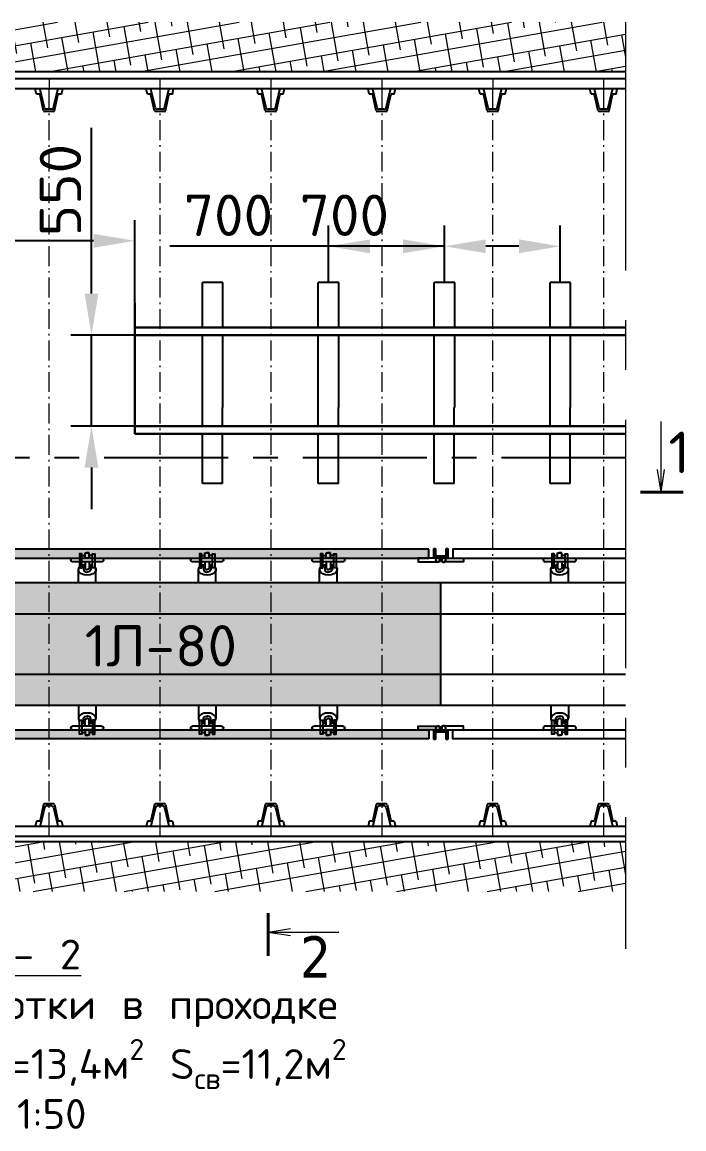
# Model space of a CAD drawing. Header units: millimetres. Extents: x 1757 to 4342, y -1901 to 53.
# Drawn here: x 4016.4 to 4056.4, y -1747.6 to -1680.8 of the extents above; entities that cross this region are included whole.
import ezdxf

# ---------------------------------------------------------------- set-up
doc = ezdxf.new("R2010")
doc.units = ezdxf.units.MM
doc.header["$LTSCALE"] = 0.1
for name, pattern in [('ACAD_ISO10W100', [18, 12, -3, 0, -3]), ('CENTERX2', [4, 2.5, -0.5, 0.5, -0.5]), ('осевая', [2, 1.25, -0.25, 0.25, -0.25])]:
    doc.linetypes.add(name, pattern=pattern)
doc.styles.get("Standard").update_dxf_attribs({"font": 'txt.shx'})
doc.dimstyles.new('ISO-25', dxfattribs={"dimtxt": 2.5, "dimasz": 2.5, "dimexe": 1.25, "dimexo": 0, "dimtad": 1, "dimdec": 0, "dimtxsty": 'Standard', "dimcen": 2.5, "dimadec": 0, "dimazin": 0, "dimtfac": 1, "dimtdec": 0, "dimtmove": 0, "dimatfit": 3, "dimfxl": 1, "dimarcsym": 0})
pattern_1 = [(10, (75025.3173, 68222.2808), (0.165399889, -0.938029385), []), (280, (75025.3173, 68222.2808), (-0.607229606, -2.041458659), [2.38125, -1.42875])]

# ---------------------------------------------------------------- blocks, each defined once
blk = doc.blocks.new('*D636')
at = {"color": 0, "lineweight": -2}
for p, q in [((4041.942, -1696.484), (4041.942, -1693.051)), ((4048.941, -1696.484), (4048.941, -1693.051)), ((4041.942, -1694.301), (4032.358, -1694.301)), ((4046.441, -1694.301), (4044.442, -1694.301))]:
    blk.add_line(p, q, dxfattribs=at)
at = {"color": 0, "lineweight": 15}
for points in [[(4044.442, -1693.884), (4044.442, -1694.717), (4041.942, -1694.301)], [(4046.441, -1693.884), (4046.441, -1694.717), (4048.941, -1694.301)]]:
    blk.add_solid(points, dxfattribs=at)
at = {"layer": 'Defpoints', "color": 0, "lineweight": 15}
for p in [(4041.942, -1694.301), (4041.942, -1696.484), (4048.941, -1696.484)]:
    blk.add_point(p, dxfattribs=at)
at = {"color": 0, "lineweight": 0, "insert": (4035.9, -1692.426), "char_height": 2.5, "attachment_point": 5}
blk.add_mtext('700', dxfattribs=at)
blk = doc.blocks.new('*D637')
at = {"color": 0, "lineweight": -2}
for p, q in [((4034.942, -1696.484), (4034.942, -1693.051)), ((4041.942, -1696.484), (4041.942, -1693.051)), ((4034.942, -1694.301), (4025.359, -1694.301)), ((4039.442, -1694.301), (4037.442, -1694.301))]:
    blk.add_line(p, q, dxfattribs=at)
at = {"color": 0, "lineweight": 15}
for points in [[(4037.442, -1693.884), (4037.442, -1694.717), (4034.942, -1694.301)], [(4039.442, -1693.884), (4039.442, -1694.717), (4041.942, -1694.301)]]:
    blk.add_solid(points, dxfattribs=at)
at = {"layer": 'Defpoints', "color": 0, "lineweight": 15}
for p in [(4034.942, -1694.301), (4034.942, -1696.484), (4041.942, -1696.484)]:
    blk.add_point(p, dxfattribs=at)
at = {"color": 0, "lineweight": 0, "insert": (4028.9, -1692.426), "char_height": 2.5, "attachment_point": 5}
blk.add_mtext('700', dxfattribs=at)
blk = doc.blocks.new('*D638')
at = {"color": 0, "lineweight": -2}
for p, q in [((4020.623, -1697.157), (4020.623, -1687.157)), ((4023.252, -1699.657), (4019.373, -1699.657)), ((4020.623, -1705.161), (4020.623, -1699.657)), ((4023.252, -1705.161), (4019.373, -1705.161)), ((4020.623, -1707.661), (4020.623, -1710.161))]:
    blk.add_line(p, q, dxfattribs=at)
at = {"color": 0, "lineweight": 15}
for points in [[(4020.207, -1697.157), (4021.04, -1697.157), (4020.623, -1699.657)], [(4020.207, -1707.661), (4021.04, -1707.661), (4020.623, -1705.161)]]:
    blk.add_solid(points, dxfattribs=at)
at = {"layer": 'Defpoints', "color": 0, "lineweight": 15}
for p in [(4020.623, -1699.657), (4023.252, -1699.657), (4023.252, -1705.161)]:
    blk.add_point(p, dxfattribs=at)
at = {"color": 0, "lineweight": 0, "insert": (4018.748, -1690.907), "char_height": 2.5, "attachment_point": 5, "rotation": 90}
blk.add_mtext('550', dxfattribs=at)
blk = doc.blocks.new('*D639')
at = {"color": 0, "lineweight": -2}
for p, q in [((3959.104, -1692.6), (3959.104, -1695.219)), ((4023.252, -1697.719), (4023.252, -1692.719)), ((4020.752, -1693.969), (3961.604, -1693.969))]:
    blk.add_line(p, q, dxfattribs=at)
at = {"color": 0, "lineweight": 15}
for points in [[(3961.604, -1693.552), (3961.604, -1694.386), (3959.104, -1693.969)], [(4020.752, -1693.552), (4020.752, -1694.386), (4023.252, -1693.969)]]:
    blk.add_solid(points, dxfattribs=at)
at = {"layer": 'Defpoints', "color": 0, "lineweight": 15}
for p in [(3959.104, -1692.6), (3959.104, -1693.969), (4023.252, -1697.719)]:
    blk.add_point(p, dxfattribs=at)
at = {"color": 0, "lineweight": 0, "insert": (3991.178, -1691.886), "char_height": 2.5, "attachment_point": 5}
blk.add_mtext('не более 30,0 м', dxfattribs=at)
blk = doc.blocks.new('Ж.С. Л-80')
at = {"linetype": 'ByBlock', "lineweight": 15}
for color, points in [(254, [(105.5, -801.1), (2815.2, -801.1), (2815.2, -854.8), (105.5, -854.8)]), (253, [(33.4, -1003), (2887.3, -1003), (2887.3, -1742.7), (33.4, -1742.7)]), (254, [(105.5, -1944.6), (2815.2, -1944.6), (2815.2, -1890.9), (105.5, -1890.9)])]:
    blk.add_hatch(color=color, dxfattribs=at).paths.add_polyline_path(points)
for p, q in [((679.6, -839), (699.2, -839)), ((680, -854.8), (729.5, -854.8)), ((744.8, -854.8), (695.3, -854.8)), ((699.4, -822.2), (717.9, -822.7)), ((699.4, -855.5), (699.4, -822.2)), ((725.4, -822.2), (706.9, -822.7)), ((725.4, -855.5), (725.4, -822.2)), ((745.2, -839), (725.7, -839)), ((1412.2, -839), (1431.7, -839)), ((1412.6, -854.8), (1462, -854.8)), ((1477.3, -854.8), (1427.9, -854.8)), ((1432, -822.2), (1450.4, -822.7)), ((1432, -855.5), (1432, -822.2)), ((1457.9, -822.2), (1439.5, -822.7)), ((1457.9, -855.5), (1457.9, -822.2)), ((1477.7, -839), (1458.2, -839)), ((2136.7, -839), (2156.3, -839)), ((2137.1, -854.8), (2186.6, -854.8)), ((2201.9, -854.8), (2152.4, -854.8)), ((2156.5, -822.2), (2175, -822.7)), ((2156.5, -855.5), (2156.5, -822.2)), ((2182.5, -822.2), (2164, -822.7)), ((2182.5, -855.5), (2182.5, -822.2)), ((2202.3, -839), (2182.8, -839)), ((659.5, -1003), (659.5, -923.9)), ((679.6, -902.9), (698.3, -902.9)), ((689.6, -902.5), (690, -921.2)), ((690, -921.2), (691.7, -927.8)), ((691.7, -927.8), (695.4, -932.8)), ((695.4, -932.8), (698.7, -935.7)), ((699.6, -876), (699.6, -912)), ((699.6, -912), (701.2, -917.4)), ((701.2, -917.4), (704.6, -921.2)), ((704.6, -921.2), (709.5, -922.8)), ((709.5, -922.8), (712.4, -922.8)), ((715.3, -922.8), (712.4, -922.8)), ((720.3, -921.2), (715.3, -922.8)), ((723.6, -917.4), (720.3, -921.2)), ((725.2, -912), (723.6, -917.4)), ((725.2, -876), (725.2, -912)), ((729.4, -932.8), (726.1, -935.7)), ((745.2, -902.9), (726.5, -902.9)), ((733.1, -927.8), (729.4, -932.8)), ((734.8, -921.2), (733.1, -927.8)), ((735.2, -902.5), (734.8, -921.2)), ((765.3, -1003), (765.3, -923.9)), ((1392, -1003), (1392, -923.9)), ((1412.2, -902.9), (1430.9, -902.9)), ((1422.2, -902.5), (1422.6, -921.2)), ((1422.6, -921.2), (1424.2, -927.8)), ((1424.2, -927.8), (1428, -932.8)), ((1428, -932.8), (1431.3, -935.7)), ((1432.1, -876), (1432.1, -912)), ((1432.1, -912), (1433.8, -917.4)), ((1433.8, -917.4), (1437.1, -921.2)), ((1437.1, -921.2), (1442.1, -922.8)), ((1442.1, -922.8), (1445, -922.8)), ((1447.8, -922.8), (1444.9, -922.8)), ((1452.8, -921.2), (1447.8, -922.8)), ((1456.1, -917.4), (1452.8, -921.2)), ((1457.8, -912), (1456.1, -917.4)), ((1457.8, -876), (1457.8, -912)), ((1462, -932.8), (1458.6, -935.7)), ((1477.7, -902.9), (1459, -902.9)), ((1465.7, -927.8), (1462, -932.8)), ((1467.4, -921.2), (1465.7, -927.8)), ((1467.8, -902.5), (1467.4, -921.2)), ((1497.9, -1003), (1497.9, -923.9)), ((2116.6, -1003), (2116.6, -923.9)), ((2136.7, -902.9), (2155.4, -902.9)), ((2146.7, -902.5), (2147.1, -921.2)), ((2147.1, -921.2), (2148.8, -927.8)), ((2148.8, -927.8), (2152.5, -932.8)), ((2152.5, -932.8), (2155.8, -935.7)), ((2156.7, -876), (2156.7, -912)), ((2156.7, -912), (2158.3, -917.4)), ((2158.3, -917.4), (2161.7, -921.2)), ((2161.7, -921.2), (2166.6, -922.8)), ((2166.6, -922.8), (2169.6, -922.8)), ((2172.4, -922.8), (2169.5, -922.8)), ((2177.4, -921.2), (2172.4, -922.8)), ((2180.7, -917.4), (2177.4, -921.2)), ((2182.3, -912), (2180.7, -917.4)), ((2182.3, -876), (2182.3, -912)), ((2186.5, -932.8), (2183.2, -935.7)), ((2202.3, -902.9), (2183.6, -902.9)), ((2190.2, -927.8), (2186.5, -932.8)), ((2191.9, -921.2), (2190.2, -927.8)), ((2192.3, -902.5), (2191.9, -921.2)), ((2222.5, -1003), (2222.5, -923.9)), ((698.7, -935.7), (707.9, -938.2)), ((707.9, -938.2), (711.6, -938.2)), ((716.9, -938.2), (713.2, -938.2)), ((726.1, -935.7), (716.9, -938.2)), ((1431.3, -935.7), (1440.4, -938.2)), ((1440.4, -938.2), (1444.2, -938.2)), ((1449.5, -938.2), (1445.8, -938.2)), ((1458.6, -935.7), (1449.5, -938.2)), ((2155.8, -935.7), (2165, -938.2)), ((2165, -938.2), (2168.7, -938.2)), ((2174, -938.2), (2170.3, -938.2)), ((2183.2, -935.7), (2174, -938.2)), ((33.4, -1003), (2887.3, -1003)), ((2887.3, -1191.2), (33.4, -1191.2)), ((2887.3, -1554.5), (33.4, -1554.5)), ((2887.3, -1742.7), (33.4, -1742.7)), ((659.5, -1742.7), (659.5, -1821.8)), ((765.3, -1742.7), (765.3, -1821.8)), ((1392, -1742.7), (1392, -1821.8)), ((1497.9, -1742.7), (1497.9, -1821.8)), ((2116.6, -1742.7), (2116.6, -1821.8)), ((2222.5, -1742.7), (2222.5, -1821.8)), ((679.6, -1842.8), (698.3, -1842.8)), ((689.6, -1843.2), (690, -1824.5)), ((690, -1824.5), (691.7, -1817.9)), ((691.7, -1817.9), (695.4, -1812.9)), ((695.4, -1812.9), (698.7, -1810)), ((698.7, -1810), (707.9, -1807.5)), ((699.6, -1833.6), (701.2, -1828.2)), ((699.6, -1869.7), (699.6, -1833.6)), ((701.2, -1828.2), (704.6, -1824.5)), ((704.6, -1824.5), (709.5, -1822.9)), ((707.9, -1807.5), (711.6, -1807.5)), ((709.5, -1822.9), (712.4, -1822.9)), ((715.3, -1822.9), (712.4, -1822.9)), ((716.9, -1807.5), (713.2, -1807.5)), ((720.3, -1824.5), (715.3, -1822.9)), ((726.1, -1810), (716.9, -1807.5)), ((723.6, -1828.2), (720.3, -1824.5)), ((725.2, -1833.6), (723.6, -1828.2)), ((725.2, -1869.7), (725.2, -1833.6)), ((729.4, -1812.9), (726.1, -1810)), ((745.2, -1842.8), (726.5, -1842.8)), ((733.1, -1817.9), (729.4, -1812.9)), ((734.8, -1824.5), (733.1, -1817.9)), ((735.2, -1843.2), (734.8, -1824.5)), ((1412.2, -1842.8), (1430.9, -1842.8)), ((1422.2, -1843.2), (1422.6, -1824.5)), ((1422.6, -1824.5), (1424.2, -1817.9)), ((1424.2, -1817.9), (1428, -1812.9)), ((1428, -1812.9), (1431.3, -1810)), ((1431.3, -1810), (1440.4, -1807.5)), ((1432.1, -1833.6), (1433.8, -1828.2)), ((1432.1, -1869.7), (1432.1, -1833.6)), ((1433.8, -1828.2), (1437.1, -1824.5)), ((1437.1, -1824.5), (1442.1, -1822.9)), ((1440.4, -1807.5), (1444.2, -1807.5)), ((1442.1, -1822.9), (1445, -1822.9)), ((1447.8, -1822.9), (1444.9, -1822.9)), ((1449.5, -1807.5), (1445.8, -1807.5)), ((1452.8, -1824.5), (1447.8, -1822.9)), ((1458.6, -1810), (1449.5, -1807.5)), ((1456.1, -1828.2), (1452.8, -1824.5)), ((1457.8, -1833.6), (1456.1, -1828.2)), ((1457.8, -1869.7), (1457.8, -1833.6)), ((1462, -1812.9), (1458.6, -1810)), ((1477.7, -1842.8), (1459, -1842.8)), ((1465.7, -1817.9), (1462, -1812.9)), ((1467.4, -1824.5), (1465.7, -1817.9)), ((1467.8, -1843.2), (1467.4, -1824.5)), ((2136.7, -1842.8), (2155.4, -1842.8)), ((2146.7, -1843.2), (2147.1, -1824.5)), ((2147.1, -1824.5), (2148.8, -1817.9)), ((2148.8, -1817.9), (2152.5, -1812.9)), ((2152.5, -1812.9), (2155.8, -1810)), ((2155.8, -1810), (2165, -1807.5)), ((2156.7, -1833.6), (2158.3, -1828.2)), ((2156.7, -1869.7), (2156.7, -1833.6)), ((2158.3, -1828.2), (2161.7, -1824.5)), ((2161.7, -1824.5), (2166.6, -1822.9)), ((2165, -1807.5), (2168.7, -1807.5)), ((2166.6, -1822.9), (2169.6, -1822.9)), ((2172.4, -1822.9), (2169.5, -1822.9)), ((2174, -1807.5), (2170.3, -1807.5)), ((2177.4, -1824.5), (2172.4, -1822.9)), ((2183.2, -1810), (2174, -1807.5)), ((2180.7, -1828.2), (2177.4, -1824.5)), ((2182.3, -1833.6), (2180.7, -1828.2)), ((2182.3, -1869.7), (2182.3, -1833.6)), ((2186.5, -1812.9), (2183.2, -1810)), ((2202.3, -1842.8), (2183.6, -1842.8)), ((2190.2, -1817.9), (2186.5, -1812.9)), ((2191.9, -1824.5), (2190.2, -1817.9)), ((2192.3, -1843.2), (2191.9, -1824.5)), ((679.6, -1906.6), (699.2, -1906.6)), ((680, -1890.9), (729.5, -1890.9)), ((744.8, -1890.9), (695.3, -1890.9)), ((699.4, -1890.1), (699.4, -1923.5)), ((699.4, -1923.5), (717.9, -1923)), ((725.4, -1923.5), (706.9, -1923)), ((725.4, -1890.1), (725.4, -1923.5)), ((745.2, -1906.6), (725.7, -1906.6)), ((1412.2, -1906.6), (1431.7, -1906.6)), ((1412.6, -1890.9), (1462, -1890.9)), ((1477.3, -1890.9), (1427.9, -1890.9)), ((1432, -1890.1), (1432, -1923.5)), ((1432, -1923.5), (1450.4, -1923)), ((1457.9, -1923.5), (1439.5, -1923)), ((1457.9, -1890.1), (1457.9, -1923.5)), ((1477.7, -1906.6), (1458.2, -1906.6)), ((2136.7, -1906.6), (2156.3, -1906.6)), ((2137.1, -1890.9), (2186.6, -1890.9)), ((2201.9, -1890.9), (2152.4, -1890.9)), ((2156.5, -1890.1), (2156.5, -1923.5)), ((2156.5, -1923.5), (2175, -1923)), ((2182.5, -1923.5), (2164, -1923)), ((2182.5, -1890.1), (2182.5, -1923.5)), ((2202.3, -1906.6), (2182.8, -1906.6))]:
    blk.add_line(p, q)
at = {"color": 7, "true_color": 0xffffff}
blk.add_line((33.4, -1742.7), (33.4, -1003), dxfattribs=at)
for points in [[(76.2, -798.4), (76.2, -852.1), (-9.5, -852.1), (-9.5, -798.4)], [(76.2, -798.4), (66.2, -798.4), (66.2, -842.1), (0.5, -842.1), (0.5, -798.4), (-9.5, -798.4), (-9.5, -852.1), (76.2, -852.1), (76.2, -798.4)], [(66.2, -798.4), (66.2, -842.1), (0.5, -842.1), (0.5, -798.4)], [(2844.5, -798.4), (2844.5, -852.1), (2930.2, -852.1), (2930.2, -798.4)], [(2844.5, -798.4), (2854.5, -798.4), (2854.5, -842.1), (2920.2, -842.1), (2920.2, -798.4), (2930.2, -798.4), (2930.2, -852.1), (2844.5, -852.1), (2844.5, -798.4)], [(2854.5, -798.4), (2854.5, -842.1), (2920.2, -842.1), (2920.2, -798.4)], [(49.8, -854.8), (171.1, -854.8), (171.1, -876.1), (49.8, -876.1)], [(800.8, -854.8), (624, -854.8)], [(1533.4, -854.8), (1356.6, -854.8)], [(2257.9, -854.8), (2081.1, -854.8)], [(2870.9, -854.8), (2749.6, -854.8), (2749.6, -876.1), (2870.9, -876.1)], [(624, -876.1), (800.8, -876.1)], [(1356.5, -876.1), (1533.4, -876.1)], [(2081.1, -876.1), (2257.9, -876.1)], [(49.8, -1890.9), (171.1, -1890.9), (171.1, -1869.6), (49.8, -1869.6)], [(624, -1869.6), (800.8, -1869.6)], [(1356.5, -1869.6), (1533.4, -1869.6)], [(2081.1, -1869.6), (2257.9, -1869.6)], [(2870.9, -1890.9), (2749.6, -1890.9), (2749.6, -1869.6), (2870.9, -1869.6)], [(76.2, -1947.3), (76.2, -1893.5), (-9.5, -1893.5), (-9.5, -1947.3)], [(76.2, -1947.3), (66.2, -1947.3), (66.2, -1903.5), (0.5, -1903.5), (0.5, -1947.3), (-9.5, -1947.3), (-9.5, -1893.5), (76.2, -1893.5), (76.2, -1947.3)], [(66.2, -1947.3), (66.2, -1903.5), (0.5, -1903.5), (0.5, -1947.3)], [(800.8, -1890.9), (624, -1890.9)], [(1533.4, -1890.9), (1356.6, -1890.9)], [(2257.9, -1890.9), (2081.1, -1890.9)], [(2844.5, -1947.3), (2844.5, -1893.5), (2930.2, -1893.5), (2930.2, -1947.3)], [(2844.5, -1947.3), (2854.5, -1947.3), (2854.5, -1903.5), (2920.2, -1903.5), (2920.2, -1947.3), (2930.2, -1947.3), (2930.2, -1893.5), (2844.5, -1893.5), (2844.5, -1947.3)], [(2854.5, -1947.3), (2854.5, -1903.5), (2920.2, -1903.5), (2920.2, -1947.3)]]:
    blk.add_lwpolyline(points)
for points in [[(105.5, -801.1), (2815.2, -801.1), (2815.2, -854.8), (105.5, -854.8)], [(665.5, -913.9), (679.5, -913.9), (679.5, -827.8), (665.5, -827.8)], [(759.3, -913.9), (745.3, -913.9), (745.3, -827.8), (759.3, -827.8)], [(1398, -913.9), (1412.1, -913.9), (1412.1, -827.8), (1398, -827.8)], [(1491.9, -913.9), (1477.9, -913.9), (1477.9, -827.8), (1491.9, -827.8)], [(2122.6, -913.9), (2136.6, -913.9), (2136.6, -827.8), (2122.6, -827.8)], [(2216.4, -913.9), (2202.4, -913.9), (2202.4, -827.8), (2216.4, -827.8)], [(665.5, -1831.8), (679.5, -1831.8), (679.5, -1917.8), (665.5, -1917.8)], [(759.3, -1831.8), (745.3, -1831.8), (745.3, -1917.8), (759.3, -1917.8)], [(1398, -1831.8), (1412.1, -1831.8), (1412.1, -1917.8), (1398, -1917.8)], [(1491.9, -1831.8), (1477.9, -1831.8), (1477.9, -1917.8), (1491.9, -1917.8)], [(2122.6, -1831.8), (2136.6, -1831.8), (2136.6, -1917.8), (2122.6, -1917.8)], [(2216.4, -1831.8), (2202.4, -1831.8), (2202.4, -1917.8), (2216.4, -1917.8)], [(105.5, -1944.6), (2815.2, -1944.6), (2815.2, -1890.9), (105.5, -1890.9)]]:
    blk.add_lwpolyline(points, close=True)
for centre in [(17, -865.3), (2903.7, -865.3), (17, -1880.3), (2903.7, -1880.3)]:
    blk.add_circle(centre, 13.2)
for centre, radius, start, end in [((49.8, -865.3), 13.2, 52.97595, 305.45665), ((49.7, -865.4), 10.6, 89.98101, 270.01899), ((624, -865.4), 10.6, 89.98101, 270.01899), ((800.8, -865.4), 10.6, 269.98101, 90.01899), ((1356.5, -865.4), 10.6, 89.98101, 270.01899), ((1533.4, -865.4), 10.6, 269.98101, 90.01899), ((2081.1, -865.4), 10.6, 89.98101, 270.01899), ((2257.9, -865.4), 10.6, 269.98101, 90.01899), ((2870.9, -865.3), 13.2, 234.54335, 127.02405), ((2870.9, -865.4), 10.6, 269.98101, 90.01899), ((49.8, -1880.3), 13.2, 54.54335, 307.02405), ((49.7, -1880.2), 10.6, 89.98101, 270.01899), ((624, -1880.2), 10.6, 89.98101, 270.01899), ((800.8, -1880.2), 10.6, 269.98101, 90.01899), ((1356.5, -1880.2), 10.6, 89.98101, 270.01899), ((1533.4, -1880.2), 10.6, 269.98101, 90.01899), ((2081.1, -1880.2), 10.6, 89.98101, 270.01899), ((2257.9, -1880.2), 10.6, 269.98101, 90.01899), ((2870.9, -1880.3), 13.2, 232.97595, 125.45665), ((2870.9, -1880.2), 10.6, 269.98101, 90.01899)]:
    blk.add_arc(centre, radius, start, end)
for centre, start_param, end_param in [((712.4, -923.9), 5.801858, 9.906105), ((712.4, -923.9), 11.240407, 11.665985), ((712.4, -923.9), 10.325164, 10.750742), ((1445, -923.9), 5.801858, 9.906105), ((1445, -923.9), 11.240407, 11.665985), ((1445, -923.9), 10.325164, 10.750742), ((2169.5, -923.9), 5.801858, 9.906105), ((2169.5, -923.9), 11.240407, 11.665985), ((2169.5, -923.9), 10.325164, 10.750742)]:
    blk.add_ellipse(centre, major_axis=(-52.9, 0), ratio=0.613052, start_param=start_param, end_param=end_param)
at = {"extrusion": (0, 0, -1)}
for centre, start_param, end_param in [((712.4, -1821.8), 5.801858, 9.906105), ((1445, -1821.8), 5.801858, 9.906105), ((2169.5, -1821.8), 5.801858, 9.906105), ((712.4, -1821.8), 11.240407, 11.665985), ((712.4, -1821.8), 10.325164, 10.750742), ((1445, -1821.8), 11.240407, 11.665985), ((1445, -1821.8), 10.325164, 10.750742), ((2169.5, -1821.8), 11.240407, 11.665985), ((2169.5, -1821.8), 10.325164, 10.750742)]:
    blk.add_ellipse(centre, major_axis=(-52.9, 0), ratio=0.613052, start_param=start_param, end_param=end_param, dxfattribs=at)

msp = doc.modelspace()

# ---------------------------------------------------------------- hatches: boundary and pattern name
at = {"lineweight": 0}
h = msp.add_hatch(dxfattribs=at)
h.set_pattern_fill('ANSI38', scale=0.3, angle=125, style=0)
h.set_pattern_definition(pattern_1)
h.paths.add_polyline_path([(4052.881, -1680.768), (3959.104, -1680.768), (3959.104, -1683.768), (4052.881, -1683.768)])
h = msp.add_hatch(dxfattribs=at)
h.set_pattern_fill('ANSI38', scale=0.3, angle=125, style=0)
h.set_pattern_definition(pattern_1)
h.paths.add_polyline_path([(4052.881, -1733.254), (3959.104, -1733.254), (3959.104, -1730.254), (4052.881, -1730.254)])

# ---------------------------------------------------------------- linework, layer by layer
at = {"color": 7, "linetype": 'CENTERX2', "lineweight": 0, "ltscale": 60}
msp.add_line((4052.881, -1680.768), (4052.881, -1736.71), dxfattribs=at)
for p, q in [((4052.881, -1683.768), (3959.104, -1683.768)), ((4052.881, -1684.19), (3971.161, -1684.19)), ((4052.881, -1684.79), (3971.161, -1684.79)), ((4017.46, -1684.79), (4017.227, -1684.79)), ((4017.303, -1685.11), (4017.229, -1684.79)), ((4017.784, -1685.946), (4017.518, -1684.836)), ((4018.33, -1685.946), (4018.596, -1684.836)), ((4018.887, -1684.79), (4018.654, -1684.79)), ((4018.812, -1685.11), (4018.887, -1684.79)), ((4024.159, -1684.79), (4023.927, -1684.79)), ((4024.002, -1685.11), (4023.928, -1684.79)), ((4024.483, -1685.946), (4024.218, -1684.836)), ((4025.03, -1685.946), (4025.296, -1684.836)), ((4025.587, -1684.79), (4025.354, -1684.79)), ((4025.512, -1685.11), (4025.586, -1684.79)), ((4030.859, -1684.79), (4030.626, -1684.79)), ((4030.702, -1685.11), (4030.628, -1684.79)), ((4031.183, -1685.946), (4030.917, -1684.836)), ((4031.73, -1685.946), (4031.995, -1684.836)), ((4032.286, -1684.79), (4032.054, -1684.79)), ((4032.211, -1685.11), (4032.286, -1684.79)), ((4037.559, -1684.79), (4037.326, -1684.79)), ((4037.402, -1685.11), (4037.328, -1684.79)), ((4037.883, -1685.946), (4037.617, -1684.836)), ((4038.429, -1685.946), (4038.695, -1684.836)), ((4038.986, -1684.79), (4038.753, -1684.79)), ((4038.911, -1685.11), (4038.986, -1684.79)), ((4044.258, -1684.79), (4044.026, -1684.79)), ((4044.101, -1685.11), (4044.027, -1684.79)), ((4044.583, -1685.946), (4044.317, -1684.836)), ((4045.129, -1685.946), (4045.395, -1684.836)), ((4045.686, -1684.79), (4045.453, -1684.79)), ((4045.611, -1685.11), (4045.685, -1684.79)), ((4050.958, -1684.79), (4050.725, -1684.79)), ((4050.801, -1685.11), (4050.727, -1684.79)), ((4051.282, -1685.946), (4051.016, -1684.836)), ((4051.829, -1685.946), (4052.094, -1684.836)), ((4052.385, -1684.79), (4052.153, -1684.79)), ((4052.31, -1685.11), (4052.385, -1684.79)), ((4017.459, -1685.11), (4017.303, -1685.11)), ((4017.722, -1686.113), (4017.517, -1685.158)), ((4018.392, -1686.113), (4018.597, -1685.158)), ((4018.812, -1685.11), (4018.655, -1685.11)), ((4024.158, -1685.11), (4024.002, -1685.11)), ((4024.422, -1686.113), (4024.217, -1685.158)), ((4025.092, -1686.113), (4025.297, -1685.158)), ((4025.512, -1685.11), (4025.355, -1685.11)), ((4030.858, -1685.11), (4030.702, -1685.11)), ((4031.121, -1686.113), (4030.917, -1685.158)), ((4031.792, -1686.113), (4031.996, -1685.158)), ((4032.211, -1685.11), (4032.055, -1685.11)), ((4037.558, -1685.11), (4037.402, -1685.11)), ((4037.821, -1686.113), (4037.616, -1685.158)), ((4038.491, -1686.113), (4038.696, -1685.158)), ((4038.911, -1685.11), (4038.755, -1685.11)), ((4044.257, -1685.11), (4044.101, -1685.11)), ((4044.521, -1686.113), (4044.316, -1685.158)), ((4045.191, -1686.113), (4045.396, -1685.158)), ((4045.611, -1685.11), (4045.454, -1685.11)), ((4050.957, -1685.11), (4050.801, -1685.11)), ((4051.22, -1686.113), (4051.016, -1685.158)), ((4051.891, -1686.113), (4052.095, -1685.158)), ((4052.31, -1685.11), (4052.154, -1685.11)), ((4018.333, -1686.16), (4017.781, -1686.16)), ((4018.223, -1686.03), (4017.891, -1686.03)), ((4025.033, -1686.16), (4024.48, -1686.16)), ((4024.923, -1686.03), (4024.59, -1686.03)), ((4031.733, -1686.16), (4031.18, -1686.16)), ((4031.623, -1686.03), (4031.29, -1686.03)), ((4038.433, -1686.16), (4037.88, -1686.16)), ((4038.322, -1686.03), (4037.99, -1686.03)), ((4045.132, -1686.16), (4044.579, -1686.16)), ((4045.022, -1686.03), (4044.69, -1686.03)), ((4051.832, -1686.16), (4051.279, -1686.16)), ((4051.722, -1686.03), (4051.389, -1686.03)), ((4028.562, -1696.484), (4027.322, -1696.484)), ((4027.322, -1699.196), (4027.322, -1696.484)), ((4028.562, -1699.196), (4028.562, -1696.484)), ((4035.562, -1696.484), (4034.322, -1696.484)), ((4034.322, -1699.196), (4034.322, -1696.484)), ((4035.562, -1699.196), (4035.562, -1696.484)), ((4042.562, -1696.484), (4041.322, -1696.484)), ((4041.322, -1699.196), (4041.322, -1696.484)), ((4042.562, -1699.196), (4042.562, -1696.484)), ((4049.561, -1696.484), (4048.321, -1696.484)), ((4048.321, -1699.196), (4048.321, -1696.484)), ((4049.561, -1699.196), (4049.561, -1696.484)), ((4027.322, -1705.161), (4027.322, -1699.657)), ((4028.562, -1704.03), (4028.562, -1699.657)), ((4034.322, -1705.161), (4034.322, -1699.657)), ((4035.562, -1704.03), (4035.562, -1699.657)), ((4041.322, -1705.161), (4041.322, -1699.657)), ((4042.562, -1704.03), (4042.562, -1699.657)), ((4048.321, -1705.161), (4048.321, -1699.657)), ((4049.561, -1704.03), (4049.561, -1699.657)), ((4028.54, -1705.161), (4028.54, -1704.035)), ((4035.54, -1705.161), (4035.54, -1704.035)), ((4042.54, -1705.161), (4042.54, -1704.035)), ((4049.539, -1705.161), (4049.539, -1704.035)), ((4027.322, -1708.622), (4027.322, -1705.623)), ((4028.54, -1708.622), (4028.54, -1705.623)), ((4034.322, -1708.622), (4034.322, -1705.623)), ((4035.54, -1708.622), (4035.54, -1705.623)), ((4041.322, -1708.622), (4041.322, -1705.623)), ((4042.54, -1708.622), (4042.54, -1705.623)), ((4048.321, -1708.622), (4048.321, -1705.623)), ((4049.539, -1708.622), (4049.539, -1705.623)), ((4028.54, -1708.622), (4027.322, -1708.622)), ((4035.54, -1708.622), (4034.322, -1708.622)), ((4042.54, -1708.622), (4041.322, -1708.622)), ((4049.539, -1708.622), (4048.321, -1708.622)), ((4048.575, -1712.973), (4048.77, -1712.973)), ((4048.773, -1713.139), (4048.773, -1712.805)), ((4048.773, -1712.805), (4048.957, -1712.81)), ((4049.032, -1712.805), (4048.848, -1712.81)), ((4049.032, -1713.139), (4049.032, -1712.805)), ((4049.23, -1712.973), (4049.035, -1712.973)), ((4048.575, -1713.612), (4048.762, -1713.612)), ((4048.579, -1713.131), (4049.073, -1713.131)), ((4048.674, -1713.608), (4048.679, -1713.795)), ((4049.226, -1713.131), (4048.732, -1713.131)), ((4048.774, -1713.343), (4048.774, -1713.704)), ((4048.774, -1713.704), (4048.791, -1713.757)), ((4048.791, -1713.757), (4048.824, -1713.795)), ((4049.014, -1713.757), (4048.981, -1713.795)), ((4049.031, -1713.704), (4049.014, -1713.757)), ((4049.031, -1713.343), (4049.031, -1713.704)), ((4049.23, -1713.612), (4049.043, -1713.612)), ((4049.13, -1713.608), (4049.126, -1713.795)), ((4048.373, -1714.613), (4048.373, -1713.822)), ((4048.679, -1713.795), (4048.695, -1713.861)), ((4048.695, -1713.861), (4048.733, -1713.911)), ((4048.733, -1713.911), (4048.766, -1713.94)), ((4048.766, -1713.94), (4048.857, -1713.965)), ((4048.824, -1713.795), (4048.874, -1713.811)), ((4048.857, -1713.965), (4048.895, -1713.965)), ((4048.874, -1713.811), (4048.903, -1713.811)), ((4048.931, -1713.811), (4048.902, -1713.811)), ((4048.948, -1713.965), (4048.91, -1713.965)), ((4048.981, -1713.795), (4048.931, -1713.811)), ((4049.039, -1713.94), (4048.948, -1713.965)), ((4049.072, -1713.911), (4049.039, -1713.94)), ((4049.11, -1713.861), (4049.072, -1713.911)), ((4049.126, -1713.795), (4049.11, -1713.861)), ((4049.432, -1714.613), (4049.432, -1713.822)), ((4052.881, -1714.613), (4041.724, -1714.613)), ((4041.724, -1716.495), (4052.881, -1716.495)), ((4041.724, -1720.128), (4052.881, -1720.128)), ((4041.724, -1722.01), (4052.881, -1722.01)), ((4048.373, -1722.01), (4048.373, -1722.801)), ((4049.432, -1722.01), (4049.432, -1722.801)), ((4048.575, -1723.011), (4048.762, -1723.011)), ((4048.674, -1723.015), (4048.679, -1722.828)), ((4048.679, -1722.828), (4048.695, -1722.762)), ((4048.695, -1722.762), (4048.733, -1722.712)), ((4048.733, -1722.712), (4048.766, -1722.683)), ((4048.766, -1722.683), (4048.857, -1722.658)), ((4048.774, -1722.919), (4048.791, -1722.866)), ((4048.774, -1723.28), (4048.774, -1722.919)), ((4048.791, -1722.866), (4048.824, -1722.828)), ((4048.824, -1722.828), (4048.874, -1722.812)), ((4048.857, -1722.658), (4048.895, -1722.658)), ((4048.874, -1722.812), (4048.903, -1722.812)), ((4048.931, -1722.812), (4048.902, -1722.812)), ((4048.948, -1722.658), (4048.91, -1722.658)), ((4048.981, -1722.828), (4048.931, -1722.812)), ((4049.039, -1722.683), (4048.948, -1722.658)), ((4049.014, -1722.866), (4048.981, -1722.828)), ((4049.031, -1722.919), (4049.014, -1722.866)), ((4049.031, -1723.28), (4049.031, -1722.919)), ((4049.072, -1722.712), (4049.039, -1722.683)), ((4049.23, -1723.011), (4049.043, -1723.011)), ((4049.11, -1722.762), (4049.072, -1722.712)), ((4049.126, -1722.828), (4049.11, -1722.762)), ((4049.13, -1723.015), (4049.126, -1722.828)), ((4048.575, -1723.649), (4048.77, -1723.649)), ((4048.579, -1723.492), (4049.073, -1723.492)), ((4049.226, -1723.492), (4048.732, -1723.492)), ((4048.773, -1723.484), (4048.773, -1723.818)), ((4049.032, -1723.484), (4049.032, -1723.818)), ((4049.23, -1723.649), (4049.035, -1723.649)), ((4048.773, -1723.818), (4048.957, -1723.813)), ((4049.032, -1723.818), (4048.848, -1723.813)), ((4017.722, -1728.006), (4017.517, -1728.961)), ((4017.784, -1728.173), (4017.518, -1729.282)), ((4018.333, -1727.958), (4017.781, -1727.958)), ((4018.223, -1728.088), (4017.891, -1728.088)), ((4018.33, -1728.173), (4018.596, -1729.282)), ((4018.392, -1728.006), (4018.597, -1728.961)), ((4024.422, -1728.006), (4024.217, -1728.961)), ((4024.483, -1728.173), (4024.218, -1729.282)), ((4025.033, -1727.958), (4024.48, -1727.958)), ((4024.923, -1728.088), (4024.59, -1728.088)), ((4025.03, -1728.173), (4025.296, -1729.282)), ((4025.092, -1728.006), (4025.297, -1728.961)), ((4031.121, -1728.006), (4030.917, -1728.961)), ((4031.183, -1728.173), (4030.917, -1729.282)), ((4031.733, -1727.958), (4031.18, -1727.958)), ((4031.623, -1728.088), (4031.29, -1728.088)), ((4031.73, -1728.173), (4031.995, -1729.282)), ((4031.792, -1728.006), (4031.996, -1728.961)), ((4037.821, -1728.006), (4037.616, -1728.961)), ((4037.883, -1728.173), (4037.617, -1729.282)), ((4038.433, -1727.958), (4037.88, -1727.958)), ((4038.322, -1728.088), (4037.99, -1728.088)), ((4038.429, -1728.173), (4038.695, -1729.282)), ((4038.491, -1728.006), (4038.696, -1728.961)), ((4044.521, -1728.006), (4044.316, -1728.961)), ((4044.583, -1728.173), (4044.317, -1729.282)), ((4045.132, -1727.958), (4044.579, -1727.958)), ((4045.022, -1728.088), (4044.69, -1728.088)), ((4045.129, -1728.173), (4045.395, -1729.282)), ((4045.191, -1728.006), (4045.396, -1728.961)), ((4051.22, -1728.006), (4051.016, -1728.961)), ((4051.282, -1728.173), (4051.016, -1729.282)), ((4051.832, -1727.958), (4051.279, -1727.958)), ((4051.722, -1728.088), (4051.389, -1728.088)), ((4051.829, -1728.173), (4052.094, -1729.282)), ((4051.891, -1728.006), (4052.095, -1728.961)), ((4017.303, -1729.008), (4017.229, -1729.328)), ((4017.459, -1729.008), (4017.303, -1729.008)), ((4018.812, -1729.008), (4018.655, -1729.008)), ((4018.812, -1729.008), (4018.887, -1729.328)), ((4024.002, -1729.008), (4023.928, -1729.328)), ((4024.158, -1729.008), (4024.002, -1729.008)), ((4025.512, -1729.008), (4025.355, -1729.008)), ((4025.512, -1729.008), (4025.586, -1729.328)), ((4030.702, -1729.008), (4030.628, -1729.328)), ((4030.858, -1729.008), (4030.702, -1729.008)), ((4032.211, -1729.008), (4032.055, -1729.008)), ((4032.211, -1729.008), (4032.286, -1729.328)), ((4037.402, -1729.008), (4037.328, -1729.328)), ((4037.558, -1729.008), (4037.402, -1729.008)), ((4038.911, -1729.008), (4038.755, -1729.008)), ((4038.911, -1729.008), (4038.986, -1729.328)), ((4044.101, -1729.008), (4044.027, -1729.328)), ((4044.257, -1729.008), (4044.101, -1729.008)), ((4045.611, -1729.008), (4045.454, -1729.008)), ((4045.611, -1729.008), (4045.685, -1729.328)), ((4050.801, -1729.008), (4050.727, -1729.328)), ((4050.957, -1729.008), (4050.801, -1729.008)), ((4052.31, -1729.008), (4052.154, -1729.008)), ((4052.31, -1729.008), (4052.385, -1729.328)), ((4052.881, -1729.328), (3971.159, -1729.328)), ((4017.46, -1729.328), (4017.227, -1729.328)), ((4018.887, -1729.328), (4018.654, -1729.328)), ((4024.159, -1729.328), (4023.927, -1729.328)), ((4025.587, -1729.328), (4025.354, -1729.328)), ((4030.859, -1729.328), (4030.626, -1729.328)), ((4032.286, -1729.328), (4032.054, -1729.328)), ((4037.559, -1729.328), (4037.326, -1729.328)), ((4038.986, -1729.328), (4038.753, -1729.328)), ((4044.258, -1729.328), (4044.026, -1729.328)), ((4045.686, -1729.328), (4045.453, -1729.328)), ((4050.958, -1729.328), (4050.725, -1729.328)), ((4052.385, -1729.328), (4052.153, -1729.328)), ((4052.881, -1730.254), (3959.104, -1730.254)), ((4052.881, -1730.254), (3959.104, -1730.254)), ((4052.881, -1729.928), (3971.159, -1729.928))]:
    msp.add_line(p, q)
at = {"color": 7, "lineweight": 15}
for p, q in [((4018.059, -1684.19), (4018.059, -1684.79)), ((4024.759, -1684.19), (4024.759, -1684.79)), ((4031.458, -1684.19), (4031.458, -1684.79)), ((4038.158, -1684.19), (4038.158, -1684.79)), ((4044.858, -1684.19), (4044.858, -1684.79)), ((4051.557, -1684.19), (4051.557, -1684.79))]:
    msp.add_line(p, q, dxfattribs=at)
at = {"color": 7, "linetype": 'ACAD_ISO10W100', "lineweight": 0}
for p, q in [((4018.057, -1684.792), (4018.055, -1729.33)), ((4024.757, -1684.792), (4024.755, -1729.33)), ((4031.456, -1684.792), (4031.455, -1729.33)), ((4038.156, -1684.793), (4038.154, -1729.331)), ((4044.856, -1684.793), (4044.854, -1729.331)), ((4051.555, -1684.793), (4051.554, -1729.331))]:
    msp.add_line(p, q, dxfattribs=at)
at = {"color": 7, "lineweight": 30}
for p, q in [((4023.252, -1697.719), (4023.252, -1705.623)), ((4023.252, -1699.196), (4052.881, -1699.196)), ((4023.252, -1699.657), (4052.881, -1699.657)), ((4023.252, -1705.161), (4052.881, -1705.161)), ((4023.252, -1705.161), (4023.252, -1705.623)), ((4023.252, -1705.623), (4052.881, -1705.623))]:
    msp.add_line(p, q, dxfattribs=at)
at = {"lineweight": 20}
for p, q in [((4055.025, -1709.139), (4055.025, -1704.874)), ((4055.025, -1709.139), (4055.025, -1704.874)), ((4055.025, -1709.139), (4054.821, -1707.776)), ((4055.025, -1709.139), (4054.821, -1707.776)), ((4055.025, -1709.139), (4055.228, -1707.776)), ((4055.025, -1709.139), (4055.228, -1707.776)), ((4031.291, -1735.699), (4032.654, -1735.495)), ((4031.291, -1735.699), (4032.654, -1735.495)), ((4031.291, -1735.699), (4035.556, -1735.699)), ((4031.291, -1735.699), (4032.654, -1735.902)), ((4031.291, -1735.699), (4035.556, -1735.699)), ((4031.291, -1735.699), (4032.654, -1735.902))]:
    msp.add_line(p, q, dxfattribs=at)
at = {"color": 7, "linetype": 'осевая', "ltscale": 60}
msp.add_line((4052.881, -1707.062), (3959.104, -1707.062), dxfattribs=at)
at = {"lineweight": 40}
for p, q in [((4056.358, -1709.139), (4053.79, -1709.139)), ((4031.291, -1734.564), (4031.291, -1737.132)), ((4031.291, -1734.564), (4031.291, -1737.132))]:
    msp.add_line(p, q, dxfattribs=at)
at = {"linetype": 'ACAD_ISO10W100', "lineweight": 15, "ltscale": 50}
for p, q in [((4018.057, -1729.328), (4018.057, -1729.928)), ((4024.757, -1729.328), (4024.757, -1729.928)), ((4031.456, -1729.328), (4031.456, -1729.928)), ((4038.156, -1729.328), (4038.156, -1729.928)), ((4044.856, -1729.328), (4044.856, -1729.928)), ((4051.555, -1729.328), (4051.555, -1729.928)), ((4044.856, -1730.254), (4044.856, -1730.258)), ((4051.555, -1730.254), (4051.555, -1730.258))]:
    msp.add_line(p, q, dxfattribs=at)
for points in [[(4042.153, -1712.567), (4042.153, -1713.104), (4041.296, -1713.104), (4041.296, -1712.567)], [(4042.153, -1712.567), (4042.053, -1712.567), (4042.053, -1713.004), (4041.396, -1713.004), (4041.396, -1712.567), (4041.296, -1712.567), (4041.296, -1713.104), (4042.153, -1713.104), (4042.153, -1712.567)], [(4042.053, -1712.567), (4042.053, -1713.004), (4041.396, -1713.004), (4041.396, -1712.567)], [(4052.881, -1712.594), (4042.445, -1712.594), (4042.445, -1713.131), (4052.881, -1713.131)], [(4041.888, -1713.131), (4043.101, -1713.131), (4043.101, -1713.344), (4041.888, -1713.344)], [(4048.018, -1713.131), (4049.787, -1713.131)], [(4049.787, -1713.344), (4048.018, -1713.344)], [(4042.153, -1724.056), (4042.153, -1723.518), (4041.296, -1723.518), (4041.296, -1724.056)], [(4042.153, -1724.056), (4042.053, -1724.056), (4042.053, -1723.618), (4041.396, -1723.618), (4041.396, -1724.056), (4041.296, -1724.056), (4041.296, -1723.518), (4042.153, -1723.518), (4042.153, -1724.056)], [(4042.053, -1724.056), (4042.053, -1723.618), (4041.396, -1723.618), (4041.396, -1724.056)], [(4041.888, -1723.492), (4043.101, -1723.492), (4043.101, -1723.279), (4041.888, -1723.279)], [(4052.881, -1724.029), (4042.445, -1724.029), (4042.445, -1723.492), (4052.881, -1723.492)], [(4049.787, -1723.279), (4048.018, -1723.279)], [(4048.018, -1723.492), (4049.787, -1723.492)]]:
    msp.add_lwpolyline(points)
for points in [[(4048.433, -1713.722), (4048.573, -1713.722), (4048.573, -1712.861), (4048.433, -1712.861)], [(4049.372, -1713.722), (4049.231, -1713.722), (4049.231, -1712.861), (4049.372, -1712.861)], [(4048.433, -1722.901), (4048.573, -1722.901), (4048.573, -1723.762), (4048.433, -1723.762)], [(4049.372, -1722.901), (4049.231, -1722.901), (4049.231, -1723.762), (4049.372, -1723.762)]]:
    msp.add_lwpolyline(points, close=True)
for centre in [(4041.561, -1713.236), (4041.561, -1723.387)]:
    msp.add_circle(centre, 0.132)
for centre, radius, start, end in [((4017.46, -1684.85), 0.06, 13.46952, 90), ((4018.654, -1684.85), 0.06, 90, 166.53048), ((4024.159, -1684.85), 0.06, 13.46952, 90), ((4025.354, -1684.85), 0.06, 90, 166.53048), ((4030.859, -1684.85), 0.06, 13.46952, 90), ((4032.054, -1684.85), 0.06, 90, 166.53048), ((4037.559, -1684.85), 0.06, 13.46952, 90), ((4038.753, -1684.85), 0.06, 90, 166.53048), ((4044.258, -1684.85), 0.06, 13.46952, 90), ((4045.453, -1684.85), 0.06, 90, 166.53048), ((4050.958, -1684.85), 0.06, 13.46952, 90), ((4052.153, -1684.85), 0.06, 90, 166.53048), ((4017.459, -1685.17), 0.06, 12.09476, 90), ((4018.655, -1685.17), 0.06, 90, 167.90524), ((4024.158, -1685.17), 0.06, 12.09476, 90), ((4025.355, -1685.17), 0.06, 90, 167.90524), ((4030.858, -1685.17), 0.06, 12.09476, 90), ((4032.055, -1685.17), 0.06, 90, 167.90524), ((4037.558, -1685.17), 0.06, 12.09476, 90), ((4038.755, -1685.17), 0.06, 90, 167.90524), ((4044.257, -1685.17), 0.06, 12.09476, 90), ((4045.454, -1685.17), 0.06, 90, 167.90524), ((4050.957, -1685.17), 0.06, 12.09476, 90), ((4052.154, -1685.17), 0.06, 90, 167.90524), ((4017.781, -1686.1), 0.06, 192.09476, 270), ((4017.891, -1685.92), 0.11, 193.46952, 270), ((4018.223, -1685.92), 0.11, 270, 346.53048), ((4018.333, -1686.1), 0.06, 270, 347.90524), ((4024.48, -1686.1), 0.06, 192.09476, 270), ((4024.59, -1685.92), 0.11, 193.46952, 270), ((4024.923, -1685.92), 0.11, 270, 346.53048), ((4025.033, -1686.1), 0.06, 270, 347.90524), ((4031.18, -1686.1), 0.06, 192.09476, 270), ((4031.29, -1685.92), 0.11, 193.46952, 270), ((4031.623, -1685.92), 0.11, 270, 346.53048), ((4031.733, -1686.1), 0.06, 270, 347.90524), ((4037.88, -1686.1), 0.06, 192.09476, 270), ((4037.99, -1685.92), 0.11, 193.46952, 270), ((4038.322, -1685.92), 0.11, 270, 346.53048), ((4038.433, -1686.1), 0.06, 270, 347.90524), ((4044.579, -1686.1), 0.06, 192.09476, 270), ((4044.69, -1685.92), 0.11, 193.46952, 270), ((4045.022, -1685.92), 0.11, 270, 346.53048), ((4045.132, -1686.1), 0.06, 270, 347.90524), ((4051.279, -1686.1), 0.06, 192.09476, 270), ((4051.389, -1685.92), 0.11, 193.46952, 270), ((4051.722, -1685.92), 0.11, 270, 346.53048), ((4051.832, -1686.1), 0.06, 270, 347.90524), ((4041.888, -1713.236), 0.132, 52.97595, 305.45665), ((4041.888, -1713.238), 0.106, 89.98101, 270.01899), ((4048.018, -1713.238), 0.106, 89.98101, 270.01899), ((4049.787, -1713.238), 0.106, 269.98101, 90.01899), ((4041.888, -1723.387), 0.132, 54.54335, 307.02405), ((4041.888, -1723.385), 0.106, 89.98101, 270.01899), ((4048.018, -1723.385), 0.106, 89.98101, 270.01899), ((4049.787, -1723.385), 0.106, 269.98101, 90.01899), ((4017.781, -1728.018), 0.06, 90, 167.90524), ((4017.891, -1728.198), 0.11, 90, 166.53048), ((4018.223, -1728.198), 0.11, 13.46952, 90), ((4018.333, -1728.018), 0.06, 12.09476, 90), ((4024.48, -1728.018), 0.06, 90, 167.90524), ((4024.59, -1728.198), 0.11, 90, 166.53048), ((4024.923, -1728.198), 0.11, 13.46952, 90), ((4025.033, -1728.018), 0.06, 12.09476, 90), ((4031.18, -1728.018), 0.06, 90, 167.90524), ((4031.29, -1728.198), 0.11, 90, 166.53048), ((4031.623, -1728.198), 0.11, 13.46952, 90), ((4031.733, -1728.018), 0.06, 12.09476, 90), ((4037.88, -1728.018), 0.06, 90, 167.90524), ((4037.99, -1728.198), 0.11, 90, 166.53048), ((4038.322, -1728.198), 0.11, 13.46952, 90), ((4038.433, -1728.018), 0.06, 12.09476, 90), ((4044.579, -1728.018), 0.06, 90, 167.90524), ((4044.69, -1728.198), 0.11, 90, 166.53048), ((4045.022, -1728.198), 0.11, 13.46952, 90), ((4045.132, -1728.018), 0.06, 12.09476, 90), ((4051.279, -1728.018), 0.06, 90, 167.90524), ((4051.389, -1728.198), 0.11, 90, 166.53048), ((4051.722, -1728.198), 0.11, 13.46952, 90), ((4051.832, -1728.018), 0.06, 12.09476, 90), ((4017.459, -1728.948), 0.06, 270, 347.90524), ((4018.655, -1728.948), 0.06, 192.09476, 270), ((4024.158, -1728.948), 0.06, 270, 347.90524), ((4025.355, -1728.948), 0.06, 192.09476, 270), ((4030.858, -1728.948), 0.06, 270, 347.90524), ((4032.055, -1728.948), 0.06, 192.09476, 270), ((4037.558, -1728.948), 0.06, 270, 347.90524), ((4038.755, -1728.948), 0.06, 192.09476, 270), ((4044.257, -1728.948), 0.06, 270, 347.90524), ((4045.454, -1728.948), 0.06, 192.09476, 270), ((4050.957, -1728.948), 0.06, 270, 347.90524), ((4052.154, -1728.948), 0.06, 192.09476, 270), ((4017.46, -1729.268), 0.06, 270, 346.53048), ((4018.654, -1729.268), 0.06, 193.46952, 270), ((4024.159, -1729.268), 0.06, 270, 346.53048), ((4025.354, -1729.268), 0.06, 193.46952, 270), ((4030.859, -1729.268), 0.06, 270, 346.53048), ((4032.054, -1729.268), 0.06, 193.46952, 270), ((4037.559, -1729.268), 0.06, 270, 346.53048), ((4038.753, -1729.268), 0.06, 193.46952, 270), ((4044.258, -1729.268), 0.06, 270, 346.53048), ((4045.453, -1729.268), 0.06, 193.46952, 270), ((4050.958, -1729.268), 0.06, 270, 346.53048), ((4052.153, -1729.268), 0.06, 193.46952, 270)]:
    msp.add_arc(centre, radius, start, end)
at = {"extrusion": (0, 0, -1)}
for start_param, end_param in [(5.801858, 9.906105), (10.325164, 10.750742), (11.240407, 11.665985)]:
    msp.add_ellipse((4048.902, -1713.822), major_axis=(0.529, 0), ratio=0.613052, start_param=start_param, end_param=end_param, dxfattribs=at)
for start_param, end_param in [(5.801858, 9.906105), (10.325164, 10.750742), (11.240407, 11.665985)]:
    msp.add_ellipse((4048.902, -1722.801), major_axis=(0.529, 0), ratio=0.613052, start_param=start_param, end_param=end_param)

# ---------------------------------------------------------------- block references
at = {"color": 1, "xscale": -0.01000000000931323, "yscale": 0.01000000000931323, "zscale": 0.01}
msp.add_blockref('Ж.С. Л-80', (4042.058, -1704.583), dxfattribs=at)

# ---------------------------------------------------------------- texts
at = {"lineweight": 20}
msp.add_text('1Л-80', height=2.4999, dxfattribs=at).set_placement((4020.213, -1719.668))
at = {"lineweight": 20, "width": 4.46279, "attachment_point": 3}
for s, insert, char_height in [('1', (4056.779, -1705.492), 2.5), ('{\\fTahoma|b0|i0|c0|p34;2}', (4035.097, -1735.956), 2.49988)]:
    msp.add_mtext(s, dxfattribs=dict(at, insert=insert, char_height=char_height))
at = {"color": 7, "lineweight": 0, "insert": (4016.523, -1741.869), "char_height": 1.249941, "width": 51.89635, "attachment_point": 5}
msp.add_mtext('\\A1;{\\H1.44x;\\L2 - 2\\l\\PСечение выработки в проходке\\PКМПА3-11,2; S\\H0.69442x;пр\\H1.4401x;=13,4м\\H0.7x;\\S2^ ;\\H1.4285x; S\\H0.7x;\\S^ св;\\H1.4286x;=11,2м\\H0.7x;\\S2^ ;\\H1.4286x;\\PМ 1:50}', dxfattribs=at)

# ---------------------------------------------------------------- dimensions: what is measured, and where the dimension line sits
at = {"color": 7, "lineweight": 0}
dim = msp.add_linear_dim(base=(3959.104, -1693.969), p1=(4023.252, -1697.719), p2=(3959.104, -1692.6), angle=180, text='не более 30,0 м', dimstyle='ISO-25', dxfattribs=at)
dim.commit()
dim.dimension.update_dxf_attribs({"geometry": '*D639', "text_midpoint": (3991.178, -1693.969), "dimtype": 160})
for base, p1, p2, angle, text, picture, middle in [((4020.623, -1699.657), (4023.252, -1705.161), (4023.252, -1699.657), 90, '550', '*D638', (4018.748, -1690.907)), ((4034.942, -1694.301), (4041.942, -1696.484), (4034.942, -1696.484), 180, '700', '*D637', (4028.9, -1692.426)), ((4041.942, -1694.301), (4048.941, -1696.484), (4041.942, -1696.484), 180, '700', '*D636', (4035.9, -1692.426))]:
    dim = msp.add_linear_dim(base=base, p1=p1, p2=p2, angle=angle, text=text, dimstyle='ISO-25', dxfattribs=at)
    dim.commit()
    dim.dimension.update_dxf_attribs({"geometry": picture, "text_midpoint": middle})

doc.saveas('drawing.dxf')
